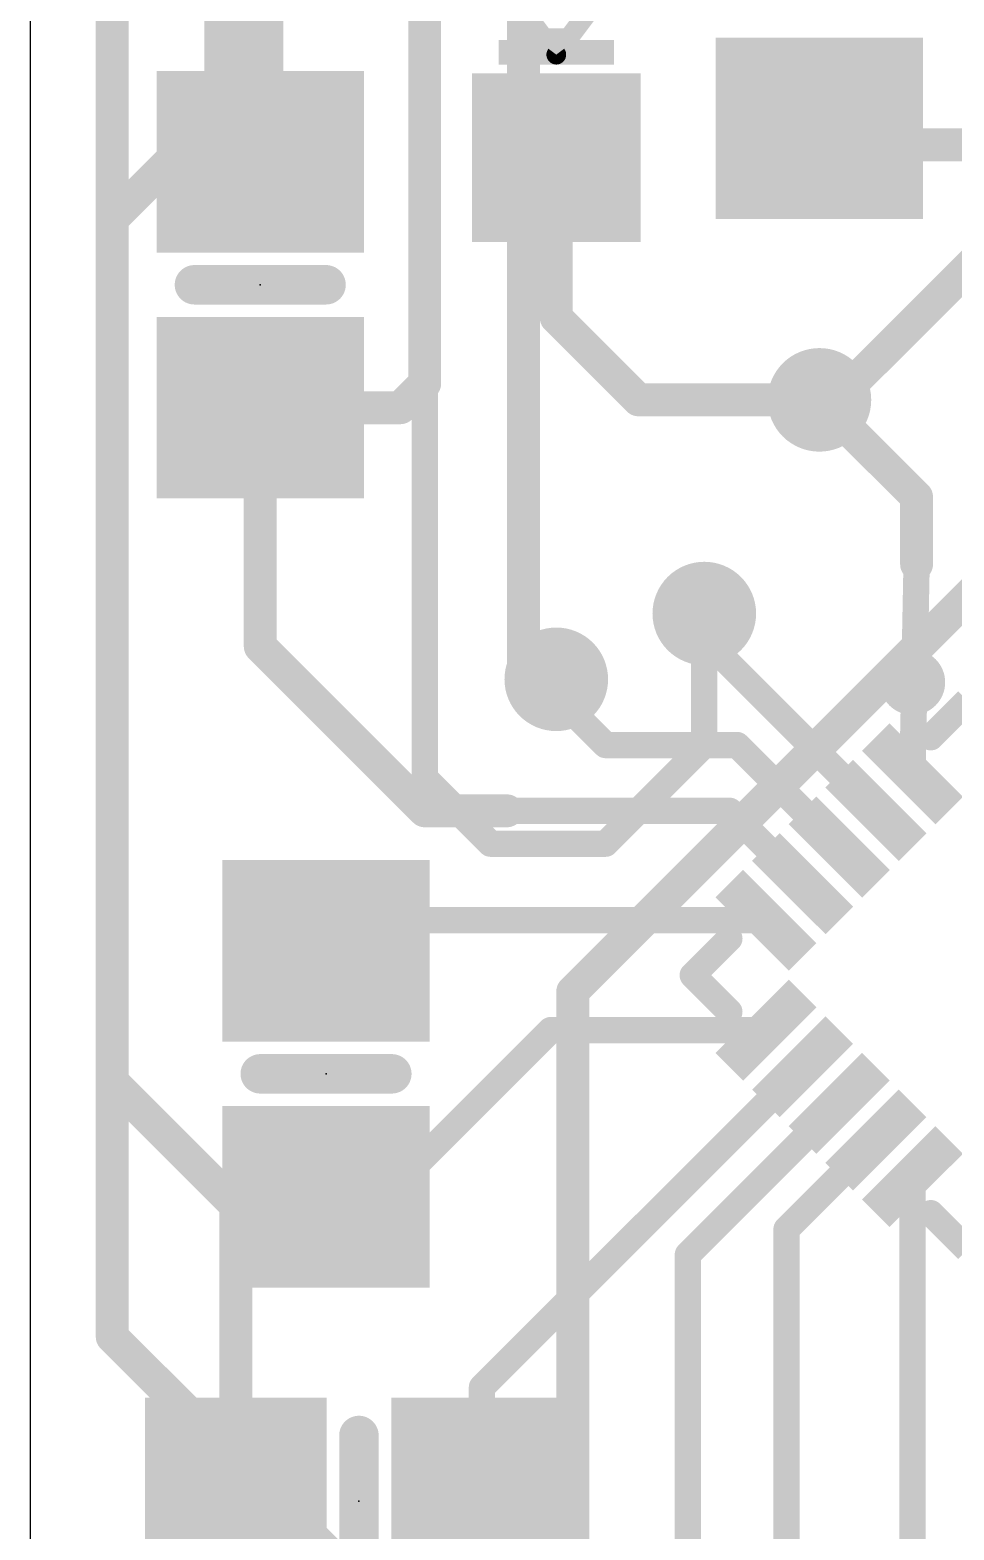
# Model space of a CAD drawing. Extents: x 0 to 68.6, y 0 to 53.3.
# Drawn here: x 0 to 7.14, y 22.76 to 34.35 of the extents above; entities that cross this region are included whole.
import ezdxf

# ---------------------------------------------------------------- set-up
doc = ezdxf.new("R2010")
doc.units = 0
for name, color, linetype in [('1', 12, 'CONTINUOUS'), ('16', 132, 'CONTINUOUS'), ('18', 110, 'CONTINUOUS'), ('20', 53, 'CONTINUOUS'), ('21', 40, 'CONTINUOUS'), ('23', 53, 'CONTINUOUS'), ('29', 253, 'CONTINUOUS')]:
    doc.layers.add(name, color=color, linetype=linetype)

# ---------------------------------------------------------------- blocks, each defined once
blk = doc.blocks.new('RECT')
blk.add_solid([(-0.5, -0.5), (0.5, -0.5), (-0.5, 0.5), (0.5, 0.5)])
blk = doc.blocks.new('ROUNDV')
at = {"const_width": 0.5}
blk.add_lwpolyline([(0, -0.25, 1), (0, 0.25, 1), (0, -0.25)], format="xyb", dxfattribs=at)

msp = doc.modelspace()

# ---------------------------------------------------------------- linework, layer by layer
at = {"layer": '1'}
for points, const_width in [([(3.048, 36.068), (3.048, 31.623)], 0.254), ([(1.651, 34.925), (1.651, 33.462)], 0.6096), ([(1.651, 33.462), (1.778, 33.335)], 0.6096), ([(6.096, 33.594), (6.223, 33.467)], 0.254), ([(4.064, 33.367), (4.064, 32.131)], 0.254), ([(6.223, 33.467), (7.366, 33.467)], 0.254), ([(1.077, 33.335), (0.635, 32.893)], 0.254), ([(1.778, 33.335), (1.077, 33.335)], 0.254), ([(0.635, 32.893), (0.635, 26.228)], 0.254), ([(4.064, 32.131), (4.699, 31.496)], 0.254), ([(3.048, 31.623), (2.86, 31.435)], 0.254), ([(1.778, 31.435), (1.778, 29.591)], 0.254), ([(2.86, 31.435), (1.778, 31.435)], 0.254), ([(4.699, 31.496), (6.096, 31.496)], 0.254), ([(6.096, 31.496), (6.35, 31.242)], 0.254), ([(6.35, 31.242), (6.8464, 30.7456)], 0.254), ([(6.8464, 30.7456), (6.8464, 30.226)], 0.254), ([(6.8147, 28.6066), (6.8464, 30.226)], 0.2032), ([(5.207, 29.6487), (5.207, 29.845)], 0.2032), ([(1.778, 29.591), (3.048, 28.321)], 0.254), ([(6.5319, 28.3238), (5.207, 29.6487)], 0.2032), ([(4.064, 29.21), (4.064, 29.337)], 0.2032), ([(4.445, 28.829), (4.064, 29.21)], 0.2032), ([(5.461, 28.829), (4.445, 28.829)], 0.2032), ([(6.2491, 28.0409), (5.461, 28.829)], 0.2032), ([(3.048, 28.321), (3.683, 28.321)], 0.254), ([(5.4033, 28.321), (3.683, 28.321)], 0.2032), ([(5.9662, 27.7581), (5.4033, 28.321)], 0.2032), ([(5.6834, 27.4753), (1.7603, 27.4753)], 0.2032), ([(1.7603, 27.4753), (2.286, 27.239)], 0.2032), ([(4.0207, 26.6267), (2.733, 25.339)], 0.2032), ([(5.6834, 26.6267), (4.0207, 26.6267)], 0.2032), ([(5.9662, 26.3439), (3.49, 23.8677)], 0.2032), ([(0.635, 26.228), (1.59, 25.273)], 0.254), ([(6.2491, 26.0611), (5.08, 24.892)], 0.2032), ([(6.5319, 25.7782), (5.842, 25.0883)], 0.2032), ([(6.8147, 25.4954), (6.8147, 19.6013)], 0.2032), ([(2.286, 25.339), (1.59, 25.273)], 0.254), ([(1.59, 25.273), (1.59, 22.987)], 0.254), ([(2.733, 25.339), (2.286, 25.339)], 0.2032), ([(5.842, 25.0883), (5.842, 16.51)], 0.2032), ([(5.08, 24.892), (5.08, 14.732)], 0.2032), ([(3.49, 23.8677), (3.49, 22.987)], 0.2032), ([(1.336, 22.733), (1.59, 22.987)], 0.254), ([(1.336, 19.05), (1.336, 22.733)], 0.254)]:
    msp.add_lwpolyline(points, dxfattribs=dict(at, const_width=const_width))
for points, const_width in [([(1.7588, 33.5698, 1), (1.5432, 33.3542)], 0.3048), ([(1.4986, 33.462, 1), (1.8034, 33.462)], 0.3048), ([(6.1409, 33.6389, 1), (6.0511, 33.5491)], 0.127), ([(1.6702, 33.2272, 1), (1.8858, 33.4428)], 0.3048), ([(4.1275, 33.367, 1), (4.0005, 33.367)], 0.127), ([(6.223, 33.5305, 1), (6.223, 33.4035)], 0.127), ([(6.1781, 33.4221, 1), (6.2679, 33.5119)], 0.127), ([(1.077, 33.3985, 1), (1.077, 33.2715)], 0.127), ([(1.1219, 33.2901, 1), (1.0321, 33.3799)], 0.127), ([(1.778, 33.2715, 1), (1.778, 33.3985)], 0.127), ([(0.6985, 32.893, 1), (0.5715, 32.893)], 0.127), ([(0.5901, 32.9379, 1), (0.6799, 32.8481)], 0.127), ([(4.1089, 32.1759, 1), (4.0191, 32.0861)], 0.127), ([(4.0005, 32.131, 1), (4.1275, 32.131)], 0.127), ([(2.9845, 31.623, 1), (3.1115, 31.623)], 0.127), ([(3.0929, 31.5781, 1), (3.0031, 31.6679)], 0.127), ([(1.8415, 31.435, 1), (1.7145, 31.435)], 0.127), ([(1.778, 31.4985, 1), (1.778, 31.3715)], 0.127), ([(2.8151, 31.4799, 1), (2.9049, 31.3901)], 0.127), ([(2.86, 31.3715, 1), (2.86, 31.4985)], 0.127), ([(4.699, 31.5595, 1), (4.699, 31.4325)], 0.127), ([(4.6541, 31.4511, 1), (4.7439, 31.5409)], 0.127), ([(6.1409, 31.5409, 1), (6.0511, 31.4511)], 0.127), ([(6.096, 31.4325, 1), (6.096, 31.5595)], 0.127), ([(6.3949, 31.2869, 1), (6.3051, 31.1971)], 0.127), ([(6.3051, 31.1971, 1), (6.3949, 31.2869)], 0.127), ([(6.9099, 30.7456, 1), (6.7829, 30.7456)], 0.127), ([(6.8015, 30.7007, 1), (6.8913, 30.7905)], 0.127), ([(6.7829, 30.226, 1), (6.9099, 30.226)], 0.127), ([(6.8972, 30.225, 1), (6.7956, 30.227)], 0.1016), ([(5.2578, 29.845, 1), (5.1562, 29.845)], 0.1016), ([(1.8229, 29.6359, 1), (1.7331, 29.5461)], 0.127), ([(5.2429, 29.6846, 1), (5.1711, 29.6128)], 0.1016), ([(5.1562, 29.6487, 1), (5.2578, 29.6487)], 0.1016), ([(1.7145, 29.591, 1), (1.8415, 29.591)], 0.127), ([(4.1148, 29.337, 1), (4.0132, 29.337)], 0.1016), ([(4.0999, 29.2459, 1), (4.0281, 29.1741)], 0.1016), ([(4.0132, 29.21, 1), (4.1148, 29.21)], 0.1016), ([(4.445, 28.8798, 1), (4.445, 28.7782)], 0.1016), ([(4.4091, 28.7931, 1), (4.4809, 28.8649)], 0.1016), ([(5.4969, 28.8649, 1), (5.4251, 28.7931)], 0.1016), ([(5.461, 28.7782, 1), (5.461, 28.8798)], 0.1016), ([(6.7639, 28.6076, 1), (6.8655, 28.6056)], 0.1016), ([(3.048, 28.3845, 1), (3.048, 28.2575)], 0.127), ([(3.0031, 28.2761, 1), (3.0929, 28.3659)], 0.127), ([(3.683, 28.3718, 1), (3.683, 28.2702)], 0.1016), ([(3.683, 28.2575, 1), (3.683, 28.3845)], 0.127), ([(5.4392, 28.3569, 1), (5.3674, 28.2851)], 0.1016), ([(5.4033, 28.2702, 1), (5.4033, 28.3718)], 0.1016), ([(6.496, 28.2879, 1), (6.5678, 28.3597)], 0.1016), ([(6.2131, 28.005, 1), (6.285, 28.0769)], 0.1016), ([(5.9303, 27.7222, 1), (6.0021, 27.794)], 0.1016), ([(1.7811, 27.5216, 1), (1.7394, 27.4289)], 0.1016), ([(1.7603, 27.5261, 1), (1.7603, 27.4245)], 0.1016), ([(5.6834, 27.4245, 1), (5.6834, 27.5261)], 0.1016), ([(2.2652, 27.1927, 1), (2.3068, 27.2853)], 0.1016), ([(4.0207, 26.6775, 1), (4.0207, 26.5759)], 0.1016), ([(4.0567, 26.5908, 1), (3.9848, 26.6627)], 0.1016), ([(5.6834, 26.5759, 1), (5.6834, 26.6775)], 0.1016), ([(6.0021, 26.308, 1), (5.9303, 26.3798)], 0.1016), ([(0.6799, 26.2729, 1), (0.5901, 26.1831)], 0.127), ([(0.5715, 26.228, 1), (0.6985, 26.228)], 0.127), ([(6.285, 26.0251, 1), (6.2131, 26.097)], 0.1016), ([(6.5678, 25.7423, 1), (6.496, 25.8141)], 0.1016), ([(6.8655, 25.4954, 1), (6.7639, 25.4954)], 0.1016), ([(1.6535, 25.273, 1), (1.5265, 25.273)], 0.127), ([(1.584, 25.3362, 1), (1.596, 25.2098)], 0.127), ([(1.5451, 25.2281, 1), (1.6349, 25.3179)], 0.127), ([(2.286, 25.3898, 1), (2.286, 25.2882)], 0.1016), ([(2.292, 25.2758, 1), (2.28, 25.4022)], 0.127), ([(2.6971, 25.3749, 1), (2.7689, 25.3031)], 0.1016), ([(2.733, 25.2882, 1), (2.733, 25.3898)], 0.1016), ([(5.8928, 25.0883, 1), (5.7912, 25.0883)], 0.1016), ([(5.8061, 25.1242, 1), (5.8779, 25.0524)], 0.1016), ([(5.1308, 24.892, 1), (5.0292, 24.892)], 0.1016), ([(5.0441, 24.9279, 1), (5.1159, 24.8561)], 0.1016), ([(3.5408, 23.8677, 1), (3.4392, 23.8677)], 0.1016), ([(3.4541, 23.9036, 1), (3.5259, 23.8318)], 0.1016), ([(1.6349, 22.9421, 1), (1.5451, 23.0319)], 0.127), ([(1.5265, 22.987, 1), (1.6535, 22.987)], 0.127), ([(3.4392, 22.987, 1), (3.5408, 22.987)], 0.1016), ([(1.3995, 22.733, 1), (1.2725, 22.733)], 0.127), ([(1.2911, 22.7779, 1), (1.3809, 22.6881)], 0.127)]:
    msp.add_lwpolyline(points, format="xyb", dxfattribs=dict(at, const_width=const_width))
at = {"layer": '16'}
for points, const_width in [([(0.635, 24.257), (0.635, 41.402)], 0.254), ([(3.048, 28.575), (3.048, 37.719)], 0.2032), ([(9.779, 35.052), (6.223, 31.496)], 0.254), ([(3.81, 29.337), (3.81, 34.798)], 0.254), ([(6.223, 31.496), (6.096, 31.496)], 0.254), ([(8.382, 31.115), (4.191, 26.924)], 0.254), ([(5.207, 29.845), (5.207, 28.829)], 0.2032), ([(4.064, 29.337), (3.81, 29.337)], 0.254), ([(5.207, 28.829), (4.445, 28.067)], 0.2032), ([(3.556, 28.067), (3.048, 28.575)], 0.2032), ([(4.445, 28.067), (3.556, 28.067)], 0.2032), ([(4.191, 26.924), (4.191, 22.479)], 0.254), ([(3.683, 21.209), (0.635, 24.257)], 0.254)]:
    msp.add_lwpolyline(points, dxfattribs=dict(at, const_width=const_width))
for points, const_width in [([(6.096, 31.5595, 1), (6.096, 31.4325)], 0.127), ([(6.1781, 31.5409, 1), (6.2679, 31.4511)], 0.127), ([(6.223, 31.4325, 1), (6.223, 31.5595)], 0.127), ([(5.2578, 29.845, 1), (5.1562, 29.845)], 0.1016), ([(3.81, 29.4005, 1), (3.81, 29.2735)], 0.127), ([(4.064, 29.2735, 1), (4.064, 29.4005)], 0.127), ([(3.7465, 29.337, 1), (3.8735, 29.337)], 0.127), ([(5.1562, 28.829, 1), (5.2578, 28.829)], 0.1016), ([(5.2429, 28.7931, 1), (5.1711, 28.8649)], 0.1016), ([(3.0839, 28.6109, 1), (3.0121, 28.5391)], 0.1016), ([(2.9972, 28.575, 1), (3.0988, 28.575)], 0.1016), ([(3.556, 28.1178, 1), (3.556, 28.0162)], 0.1016), ([(4.445, 28.0162, 1), (4.445, 28.1178)], 0.1016), ([(3.5201, 28.0311, 1), (3.5919, 28.1029)], 0.1016), ([(4.4091, 28.1029, 1), (4.4809, 28.0311)], 0.1016), ([(4.2545, 26.924, 1), (4.1275, 26.924)], 0.127), ([(4.1461, 26.9689, 1), (4.2359, 26.8791)], 0.127), ([(0.6799, 24.3019, 1), (0.5901, 24.2121)], 0.127), ([(0.5715, 24.257, 1), (0.6985, 24.257)], 0.127)]:
    msp.add_lwpolyline(points, format="xyb", dxfattribs=dict(at, const_width=const_width))
at = {"layer": '20'}
msp.add_line((0, 53.34), (0, 0), dxfattribs=at)
at = {"layer": '21'}
for points, const_width in [([(3.683, 34.671), (4.064, 34.163)], 0.1524), ([(4.064, 34.163), (4.445, 34.671)], 0.1524), ([(3.9688, 34.29), (4.1593, 34.29)], 0.1524), ([(2.286, 32.385), (1.27, 32.385)], 0.3048), ([(6.9562, 28.8895), (7.239, 29.1723)], 0.2032), ([(5.4005, 27.3338), (5.1177, 27.051)], 0.2032), ([(5.1177, 27.051), (5.4005, 26.7682)], 0.2032), ([(2.794, 26.289), (1.778, 26.289)], 0.3048), ([(7.239, 24.9297), (6.9562, 25.2125)], 0.2032), ([(2.54, 23.495), (2.54, 22.479)], 0.3048)]:
    msp.add_lwpolyline(points, dxfattribs=dict(at, const_width=const_width))
for points, const_width in [([(3.9688, 34.3281, 1), (3.9688, 34.2519)], 0.0762), ([(4.1593, 34.2519, 1), (4.1593, 34.3281)], 0.0762), ([(4.0335, 34.1859, 1), (4.0945, 34.1401)], 0.0762), ([(4.0335, 34.1401, 1), (4.0945, 34.1859)], 0.0762), ([(1.27, 32.4612, 1), (1.27, 32.3088)], 0.1524), ([(2.286, 32.3088, 1), (2.286, 32.4612)], 0.1524), ([(6.8147, 29.2137, 1), (6.8147, 29.4137, 1), (6.8147, 29.2137)], 0.3048), ([(6.9202, 28.9254, 1), (6.9921, 28.8536)], 0.1016), ([(5.4364, 27.2979, 1), (5.3646, 27.3698)], 0.1016), ([(5.1536, 27.0869, 1), (5.0818, 27.0151)], 0.1016), ([(5.0818, 27.0869, 1), (5.1536, 27.0151)], 0.1016), ([(5.3646, 26.7322, 1), (5.4364, 26.8041)], 0.1016), ([(1.778, 26.3652, 1), (1.778, 26.2128)], 0.1524), ([(2.794, 26.2128, 1), (2.794, 26.3652)], 0.1524), ([(6.9921, 25.2484, 1), (6.9202, 25.1766)], 0.1016), ([(2.6162, 23.495, 1), (2.4638, 23.495)], 0.1524)]:
    msp.add_lwpolyline(points, format="xyb", dxfattribs=dict(at, const_width=const_width))
at = {"layer": '23'}
for p in [(1.778, 32.385), (2.286, 26.289), (2.54, 22.987)]:
    msp.add_point(p, dxfattribs=at)

# ---------------------------------------------------------------- block references
at = {"layer": '1'}
for p, xscale, yscale, rotation in [((6.096, 33.594), 1.3, 1.5, 270), ((1.778, 33.335), 1.3, 1.5, 270), ((4.064, 33.367), 1.2, 1.2, 180), ((1.778, 31.435), 1.3, 1.5, 270), ((6.8147, 28.6066), 0.7, 0.2, 135), ((6.5319, 28.3238), 0.7, 0.2, 135), ((6.2491, 28.0409), 0.7, 0.2, 135), ((5.9662, 27.7581), 0.7, 0.2, 135), ((2.286, 27.239), 1.3, 1.5, 270), ((5.6834, 27.4753), 0.7, 0.2, 135), ((5.6834, 26.6267), 0.7, 0.2, 45), ((5.9662, 26.3439), 0.7, 0.2, 45), ((6.2491, 26.0611), 0.7, 0.2, 45), ((6.5319, 25.7782), 0.7, 0.2, 45), ((2.286, 25.339), 1.3, 1.5, 270), ((6.8147, 25.4954), 0.7, 0.2, 45)]:
    msp.add_blockref('RECT', p, dxfattribs=dict(at, xscale=xscale, yscale=yscale, rotation=rotation))
at = {"layer": '1', "xscale": 1.3, "yscale": 1.5}
for p in [(1.59, 22.987), (3.49, 22.987)]:
    msp.add_blockref('RECT', p, dxfattribs=at)
at = {"layer": '18', "xscale": 0.8001, "yscale": 0.8001}
for p in [(6.096, 31.496), (6.096, 31.496), (5.207, 29.845), (5.207, 29.845), (4.064, 29.337), (4.064, 29.337)]:
    msp.add_blockref('ROUNDV', p, dxfattribs=at)
at = {"layer": '21', "xscale": 0.889, "yscale": 0.1905, "rotation": 180}
msp.add_blockref('RECT', (4.064, 34.1812), dxfattribs=at)
at = {"layer": '29'}
for p, xscale, yscale, rotation in [((6.096, 33.594), 1.4016, 1.6016, 270), ((1.778, 33.335), 1.4016, 1.6016, 270), ((4.064, 33.367), 1.3016, 1.3016, 180), ((1.778, 31.435), 1.4016, 1.6016, 270), ((6.8147, 28.6066), 0.8016, 0.3016, 135), ((6.5319, 28.3238), 0.8016, 0.3016, 135), ((6.2491, 28.0409), 0.8016, 0.3016, 135), ((5.9662, 27.7581), 0.8016, 0.3016, 135), ((2.286, 27.239), 1.4016, 1.6016, 270), ((5.6834, 27.4753), 0.8016, 0.3016, 135), ((5.6834, 26.6267), 0.8016, 0.3016, 45), ((5.9662, 26.3439), 0.8016, 0.3016, 45), ((6.2491, 26.0611), 0.8016, 0.3016, 45), ((6.5319, 25.7782), 0.8016, 0.3016, 45), ((2.286, 25.339), 1.4016, 1.6016, 270), ((6.8147, 25.4954), 0.8016, 0.3016, 45)]:
    msp.add_blockref('RECT', p, dxfattribs=dict(at, xscale=xscale, yscale=yscale, rotation=rotation))
at = {"layer": '29', "xscale": 1.4016, "yscale": 1.6016}
for p in [(1.59, 22.987), (3.49, 22.987)]:
    msp.add_blockref('RECT', p, dxfattribs=at)

doc.saveas('drawing.dxf')
